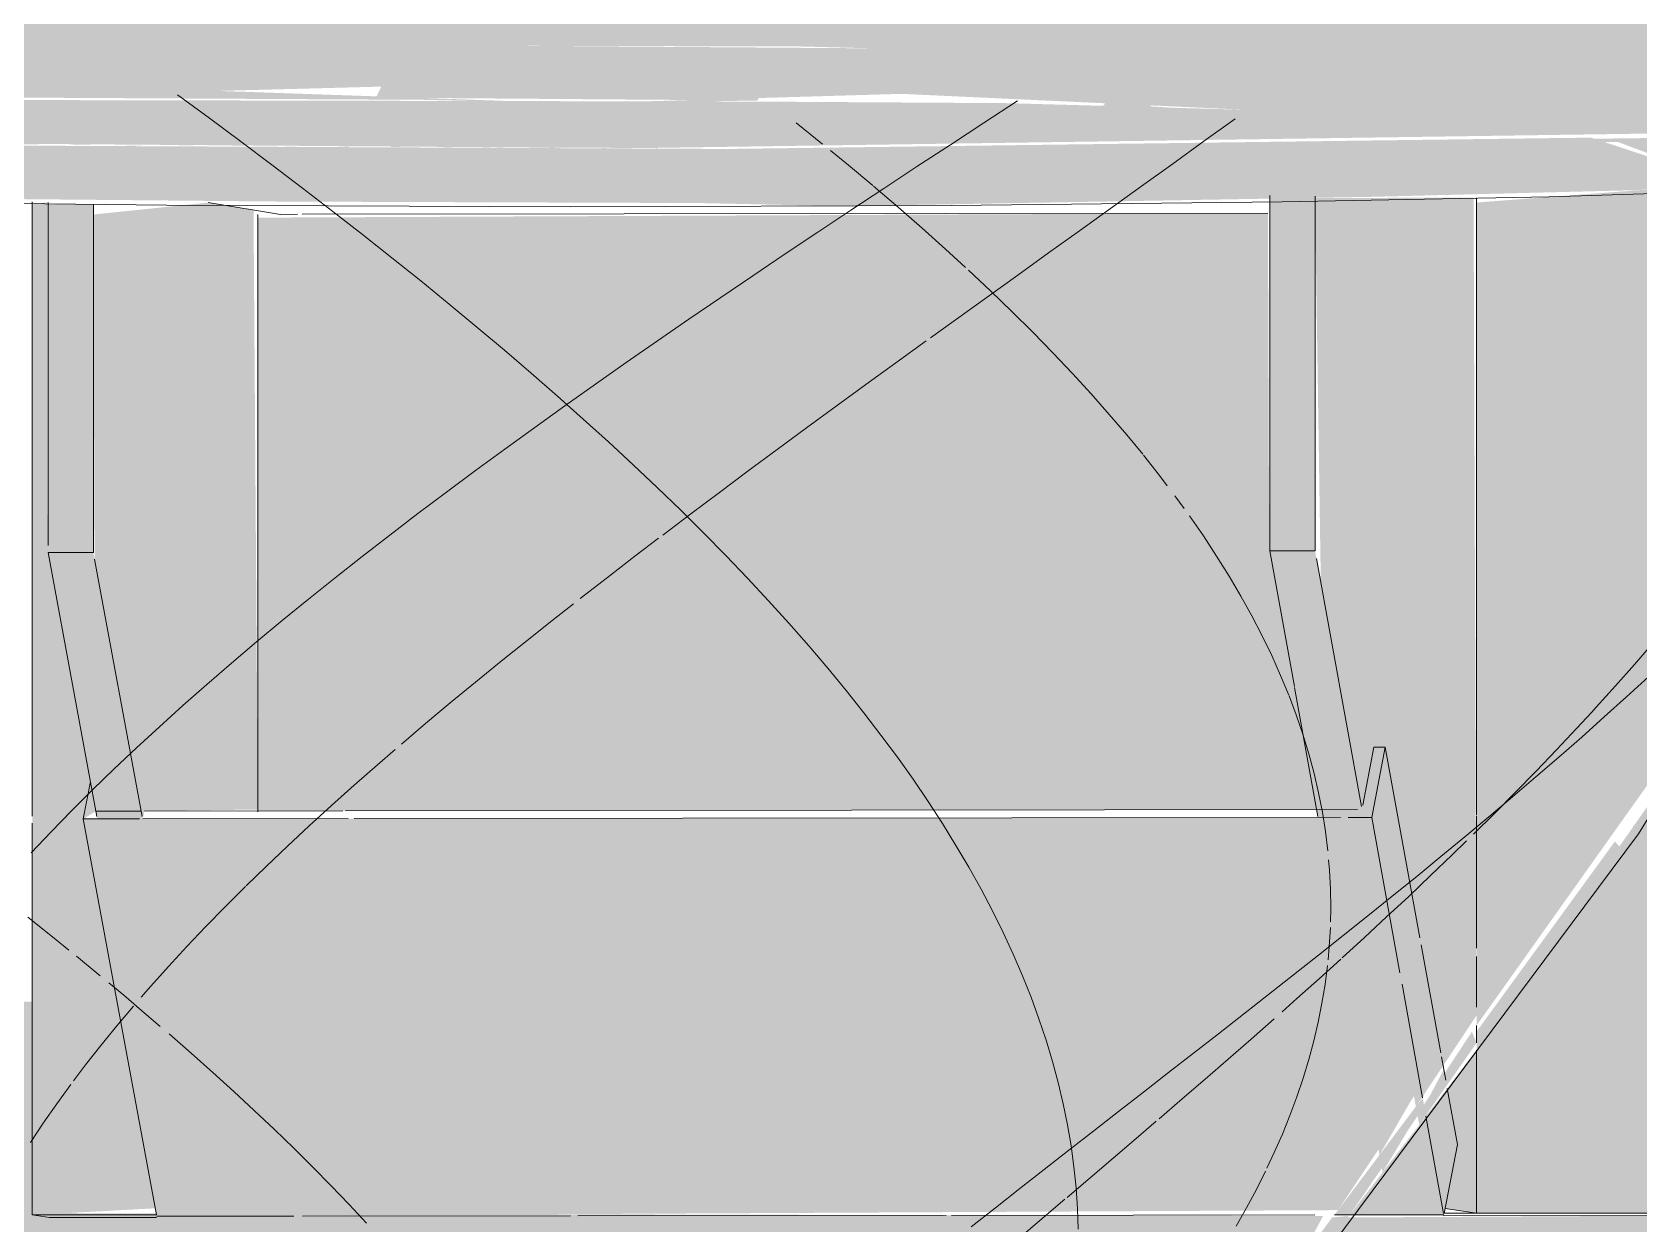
# Model space of a CAD drawing. Header units: inches. Extents: x 27328 to 121296, y -4075 to 4147.
# Drawn here: x 49625.25894 to 49625.26439, y 60.03345 to 60.03748 of the extents above; entities that cross this region are included whole.
import ezdxf

# ---------------------------------------------------------------- set-up
doc = ezdxf.new("R2010")
doc.units = ezdxf.units.IN
doc.header["$MEASUREMENT"] = 0
doc.layers.add('Q-SPCQ', color=91, linetype='Continuous', lineweight=9)

# ---------------------------------------------------------------- blocks, each defined once
blk = doc.blocks.new('FP_217-mezzanine - perspective')
at = {"layer": 'Q-SPCQ'}
for p, q in [((23035.6258496, 60.0371771), (23035.6259389, 60.0371052)), ((23035.6273374, 60.0371908), (23035.6272317, 60.0371145)), ((23035.6272317, 60.0371145), (23035.627126, 60.0370384)), ((23035.6259654, 60.0370835), (23035.6260263, 60.0370336)), ((23035.6260263, 60.0370336), (23035.6261091, 60.0369643)), ((23035.627126, 60.0370384), (23035.6270205, 60.0369625)), ((23035.6261118, 60.0369621), (23035.6261952, 60.0368909)), ((23035.6270205, 60.0369625), (23035.6269151, 60.0368869)), ((23035.6261952, 60.0368909), (23035.6262765, 60.0368198)), ((23035.6269151, 60.0368869), (23035.62681, 60.0368115)), ((23035.6262765, 60.0368198), (23035.6263558, 60.0367489)), ((23035.62681, 60.0368115), (23035.6267051, 60.0367363)), ((23035.6263558, 60.0367489), (23035.6264233, 60.0366871)), ((23035.6267051, 60.0367363), (23035.6266006, 60.0366614)), ((23035.6264329, 60.0366783), (23035.6265079, 60.0366078)), ((23035.6266006, 60.0366614), (23035.6264966, 60.0365866)), ((23035.6265079, 60.0366078), (23035.6265807, 60.0365375)), ((23035.6264966, 60.0365866), (23035.626393, 60.0365122)), ((23035.626393, 60.0365122), (23035.6263042, 60.0364482)), ((23035.6265807, 60.0365375), (23035.6266512, 60.0364674)), ((23035.6266512, 60.0364674), (23035.6267196, 60.0363975)), ((23035.62629, 60.0364379), (23035.6261875, 60.0363639)), ((23035.6267196, 60.0363975), (23035.6267856, 60.0363278)), ((23035.6261875, 60.0363639), (23035.6260858, 60.0362901)), ((23035.6260858, 60.0362901), (23035.6259847, 60.0362166)), ((23035.6267856, 60.0363278), (23035.6268494, 60.0362583)), ((23035.6268494, 60.0362583), (23035.6269108, 60.036189)), ((23035.6259847, 60.0362166), (23035.6258844, 60.0361433)), ((23035.6269108, 60.036189), (23035.6269699, 60.0361198)), ((23035.6258844, 60.0361433), (23035.625785, 60.0360702)), ((23035.6269699, 60.0361198), (23035.6270244, 60.0360537)), ((23035.625785, 60.0360702), (23035.6256864, 60.0359974)), ((23035.6270267, 60.0360509), (23035.6270811, 60.0359821)), ((23035.6256864, 60.0359974), (23035.6255888, 60.0359248)), ((23035.6270811, 60.0359821), (23035.6271074, 60.0359474)), ((23035.6255888, 60.0359248), (23035.6254922, 60.0358524)), ((23035.6271331, 60.0359135), (23035.6271647, 60.03587)), ((23035.6254922, 60.0358524), (23035.6253967, 60.0357802)), ((23035.6271827, 60.0358452), (23035.6272299, 60.035777)), ((23035.6253824, 60.0357694), (23035.6253022, 60.0357083)), ((23035.6272299, 60.035777), (23035.6272747, 60.0357089)), ((23035.6253022, 60.0357083), (23035.6252089, 60.0356366)), ((23035.6272747, 60.0357089), (23035.627317, 60.0356411)), ((23035.6252089, 60.0356366), (23035.6251168, 60.0355652)), ((23035.627317, 60.0356411), (23035.6273569, 60.0355734)), ((23035.6273569, 60.0355734), (23035.6273943, 60.035506)), ((23035.6250937, 60.0355471), (23035.625026, 60.035494)), ((23035.625026, 60.035494), (23035.6249365, 60.035423)), ((23035.6273943, 60.035506), (23035.6274292, 60.0354387)), ((23035.6249365, 60.035423), (23035.6248484, 60.0353522)), ((23035.6274292, 60.0354387), (23035.6274618, 60.0353716)), ((23035.6287546, 60.0354146), (23035.6286916, 60.0353416)), ((23035.6274618, 60.0353716), (23035.6274918, 60.0353046)), ((23035.6248484, 60.0353522), (23035.6247617, 60.0352817)), ((23035.6274918, 60.0353046), (23035.6275194, 60.0352379)), ((23035.6286916, 60.0353416), (23035.6286274, 60.0352689)), ((23035.6247617, 60.0352817), (23035.6246764, 60.0352114)), ((23035.6286274, 60.0352689), (23035.6285619, 60.0351964)), ((23035.6246764, 60.0352114), (23035.6245927, 60.0351413)), ((23035.6275205, 60.0352349), (23035.6275445, 60.0351713)), ((23035.6285619, 60.0351964), (23035.6285464, 60.0351797)), ((23035.6245927, 60.0351413), (23035.6245105, 60.0350715)), ((23035.6275445, 60.0351713), (23035.6275672, 60.0351049)), ((23035.6285464, 60.0351797), (23035.6284952, 60.0351242)), ((23035.6275672, 60.0351049), (23035.6275874, 60.0350387)), ((23035.6284952, 60.0351242), (23035.6284274, 60.0350522)), ((23035.6244895, 60.0350533), (23035.6244299, 60.0350018)), ((23035.6275874, 60.0350387), (23035.6276051, 60.0349726)), ((23035.6284274, 60.0350522), (23035.6283585, 60.0349805)), ((23035.6244299, 60.0350018), (23035.6243509, 60.0349325)), ((23035.6276051, 60.0349726), (23035.6276204, 60.0349067)), ((23035.6283585, 60.0349805), (23035.6282886, 60.0349091)), ((23035.6243509, 60.0349325), (23035.6242737, 60.0348633)), ((23035.6242737, 60.0348633), (23035.6241981, 60.0347944)), ((23035.6276204, 60.0349067), (23035.6276333, 60.034841)), ((23035.6282886, 60.0349091), (23035.6282178, 60.0348379)), ((23035.6276333, 60.034841), (23035.6276438, 60.0347755)), ((23035.6282178, 60.0348379), (23035.628146, 60.0347669)), ((23035.6241981, 60.0347944), (23035.6241243, 60.0347256)), ((23035.6276438, 60.0347755), (23035.6276519, 60.0347101)), ((23035.6241243, 60.0347256), (23035.6240524, 60.0346572)), ((23035.6281223, 60.0347438), (23035.6280734, 60.0346963)), ((23035.6240524, 60.0346572), (23035.6239845, 60.0345911)), ((23035.6276545, 60.0346796), (23035.6276575, 60.0346449)), ((23035.6280734, 60.0346963), (23035.6280001, 60.0346259)), ((23035.6276575, 60.0346449), (23035.6276608, 60.0345799)), ((23035.6280001, 60.0346259), (23035.627926, 60.0345557)), ((23035.6239822, 60.0345889), (23035.623914, 60.0345209)), ((23035.6276608, 60.0345799), (23035.6276618, 60.0345151)), ((23035.627926, 60.0345557), (23035.6278512, 60.0344858)), ((23035.6232437, 60.0344857), (23035.623327, 60.034419)), ((23035.623914, 60.0345209), (23035.6238476, 60.034453)), ((23035.6276618, 60.0345151), (23035.6276608, 60.034469)), ((23035.6278512, 60.0344858), (23035.6277758, 60.0344162)), ((23035.6238476, 60.034453), (23035.6237832, 60.0343854)), ((23035.6276604, 60.0344504), (23035.6276566, 60.0343859)), ((23035.623327, 60.034419), (23035.623383, 60.0343736)), ((23035.6237832, 60.0343854), (23035.6237208, 60.0343181)), ((23035.6276566, 60.0343859), (23035.6276525, 60.0343411)), ((23035.6277758, 60.0344162), (23035.6276999, 60.0343469)), ((23035.623409, 60.0343526), (23035.6234897, 60.0342864)), ((23035.6276957, 60.034343), (23035.6276235, 60.0342778)), ((23035.6276506, 60.0343215), (23035.6276423, 60.0342574)), ((23035.6237208, 60.0343181), (23035.6236604, 60.0342509)), ((23035.6276235, 60.0342778), (23035.6275466, 60.034209)), ((23035.6235188, 60.0342621), (23035.6235689, 60.0342204)), ((23035.6235689, 60.0342204), (23035.6236466, 60.0341547)), ((23035.6236604, 60.0342509), (23035.6236284, 60.0342143)), ((23035.6276423, 60.0342574), (23035.6276318, 60.0341934)), ((23035.623602, 60.034184), (23035.6235457, 60.0341173)), ((23035.6236466, 60.0341547), (23035.6236927, 60.0341151)), ((23035.6275466, 60.034209), (23035.6274969, 60.0341649)), ((23035.6276318, 60.0341934), (23035.627619, 60.0341295)), ((23035.6235457, 60.0341173), (23035.6234915, 60.0340508)), ((23035.6274694, 60.0341404), (23035.6273919, 60.0340722)), ((23035.627619, 60.0341295), (23035.6276041, 60.0340658)), ((23035.6234915, 60.0340508), (23035.6234394, 60.0339845)), ((23035.6237229, 60.0340893), (23035.6237975, 60.0340241)), ((23035.6273919, 60.0340722), (23035.6273141, 60.0340042)), ((23035.6276041, 60.0340658), (23035.627587, 60.0340023)), ((23035.6237975, 60.0340241), (23035.6238706, 60.0339591)), ((23035.6273141, 60.0340042), (23035.6272362, 60.0339364)), ((23035.627587, 60.0340023), (23035.6275677, 60.033939)), ((23035.6234394, 60.0339845), (23035.6233986, 60.0339306)), ((23035.6238706, 60.0339591), (23035.623942, 60.0338944)), ((23035.6275677, 60.033939), (23035.6275464, 60.0338758)), ((23035.6233894, 60.0339185), (23035.6233417, 60.0338527)), ((23035.623942, 60.0338944), (23035.6240117, 60.03383)), ((23035.6272362, 60.0339364), (23035.6271581, 60.033869)), ((23035.6233417, 60.0338527), (23035.6232961, 60.033787)), ((23035.6240117, 60.03383), (23035.6240797, 60.0337657)), ((23035.6271581, 60.033869), (23035.6270799, 60.0338018)), ((23035.6275464, 60.0338758), (23035.627523, 60.0338128)), ((23035.6232961, 60.033787), (23035.6232527, 60.0337216)), ((23035.6270702, 60.0337934), (23035.6270017, 60.0337348)), ((23035.627523, 60.0338128), (23035.6274976, 60.0337499)), ((23035.6240797, 60.0337657), (23035.624146, 60.0337018)), ((23035.6270017, 60.0337348), (23035.6269236, 60.0336682)), ((23035.6274976, 60.0337499), (23035.6274701, 60.0336872)), ((23035.624146, 60.0337018), (23035.6242104, 60.033638)), ((23035.6269236, 60.0336682), (23035.6268456, 60.0336018)), ((23035.6274701, 60.0336872), (23035.6274455, 60.0336348)), ((23035.6242104, 60.033638), (23035.6242729, 60.0335745)), ((23035.6274407, 60.0336247), (23035.6274095, 60.0335623)), ((23035.6242729, 60.0335745), (23035.6243336, 60.0335113)), ((23035.6268456, 60.0336018), (23035.6267678, 60.0335357)), ((23035.6274095, 60.0335623), (23035.6273763, 60.0335001)), ((23035.6243336, 60.0335113), (23035.6243923, 60.0334483)), ((23035.6267604, 60.0335295), (23035.6266902, 60.0334699)), ((23035.6266902, 60.0334699), (23035.6266129, 60.0334043)), ((23035.6273763, 60.0335001), (23035.6273413, 60.033438))]:
    blk.add_line(p, q, dxfattribs=at)
blk = doc.blocks.new('FP_219-mezzanine - perspective')
at = {"layer": 'Q-SPCQ'}
for p, q in [((23035.6299539, 60.0370066), (23035.6299329, 60.0369265)), ((23035.6300633, 60.0369978), (23035.6300242, 60.0369261)), ((23035.6299329, 60.0369265), (23035.6299096, 60.0368466)), ((23035.6300242, 60.0369261), (23035.6299828, 60.0368546)), ((23035.6299096, 60.0368466), (23035.6298839, 60.0367669)), ((23035.6299828, 60.0368546), (23035.6299391, 60.0367831)), ((23035.6299391, 60.0367831), (23035.6298933, 60.0367118)), ((23035.6298839, 60.0367669), (23035.629856, 60.0366874)), ((23035.629856, 60.0366874), (23035.6298258, 60.0366082)), ((23035.6298933, 60.0367118), (23035.6298453, 60.0366405)), ((23035.6298258, 60.0366082), (23035.6297933, 60.0365292)), ((23035.6298453, 60.0366405), (23035.6297951, 60.0365694)), ((23035.6297951, 60.0365694), (23035.629743, 60.0364984)), ((23035.629743, 60.0364984), (23035.6296887, 60.0364274)), ((23035.6297933, 60.0365292), (23035.6297586, 60.0364504)), ((23035.6297586, 60.0364504), (23035.6297218, 60.0363718)), ((23035.6296887, 60.0364274), (23035.6296326, 60.0363566)), ((23035.6296326, 60.0363566), (23035.6295745, 60.0362859)), ((23035.6297218, 60.0363718), (23035.6296829, 60.0362935)), ((23035.6296829, 60.0362935), (23035.6296419, 60.0362154)), ((23035.6296419, 60.0362154), (23035.6295989, 60.0361376))]:
    blk.add_line(p, q, dxfattribs=at)
blk.add_polyline3d([(23035.6276199, 60.0333128, 0), (23035.6287051, 60.0347681, 0), (23035.6296591, 60.0363108, 0), (23035.6301468, 60.0372359, 0)], dxfattribs=at)
blk = doc.blocks.new('FP_220-mezzanine - perspective')
at = {"layer": 'Q-SPCQ'}
for p, q in [((23035.6237519, 60.0372723), (23035.6238597, 60.0371931)), ((23035.6265998, 60.0372515), (23035.6264856, 60.0371772)), ((23035.6238597, 60.0371931), (23035.6239663, 60.0371139)), ((23035.6264856, 60.0371772), (23035.6263719, 60.037103)), ((23035.6239663, 60.0371139), (23035.6240715, 60.0370349)), ((23035.6263719, 60.037103), (23035.6262587, 60.0370288)), ((23035.6240715, 60.0370349), (23035.6241754, 60.0369559)), ((23035.6262587, 60.0370288), (23035.626146, 60.0369547)), ((23035.6241754, 60.0369559), (23035.6242778, 60.0368771)), ((23035.626146, 60.0369547), (23035.626034, 60.0368806)), ((23035.626034, 60.0368806), (23035.6259227, 60.0368067)), ((23035.6242778, 60.0368771), (23035.6243788, 60.0367984)), ((23035.6243788, 60.0367984), (23035.6244782, 60.0367198)), ((23035.6259227, 60.0368067), (23035.6258121, 60.0367328)), ((23035.6244782, 60.0367198), (23035.6245761, 60.0366414)), ((23035.6258121, 60.0367328), (23035.6257024, 60.0366589)), ((23035.6245761, 60.0366414), (23035.6246723, 60.036563)), ((23035.6257024, 60.0366589), (23035.6255935, 60.0365852)), ((23035.6246723, 60.036563), (23035.6247668, 60.0364848)), ((23035.6255935, 60.0365852), (23035.6254856, 60.0365115)), ((23035.6254856, 60.0365115), (23035.6253787, 60.036438)), ((23035.6247668, 60.0364848), (23035.6248597, 60.0364067)), ((23035.6248597, 60.0364067), (23035.6249507, 60.0363288)), ((23035.6253787, 60.036438), (23035.6252729, 60.0363645)), ((23035.6252729, 60.0363645), (23035.6251682, 60.0362911)), ((23035.6249507, 60.0363288), (23035.62504, 60.036251)), ((23035.6251682, 60.0362911), (23035.6250647, 60.0362178)), ((23035.62504, 60.036251), (23035.6251274, 60.0361733)), ((23035.6250647, 60.0362178), (23035.6249624, 60.0361446)), ((23035.6251274, 60.0361733), (23035.625213, 60.0360958)), ((23035.6249624, 60.0361446), (23035.6248614, 60.0360714)), ((23035.6248614, 60.0360714), (23035.6247618, 60.0359984)), ((23035.625213, 60.0360958), (23035.6252966, 60.0360184)), ((23035.6252966, 60.0360184), (23035.6253782, 60.0359412)), ((23035.6247618, 60.0359984), (23035.6246636, 60.0359255)), ((23035.6246636, 60.0359255), (23035.6245668, 60.0358527)), ((23035.6253782, 60.0359412), (23035.6254578, 60.0358641)), ((23035.6245668, 60.0358527), (23035.6244716, 60.0357799)), ((23035.6254578, 60.0358641), (23035.6255354, 60.0357872)), ((23035.6244716, 60.0357799), (23035.6243779, 60.0357073)), ((23035.6255354, 60.0357872), (23035.6256109, 60.0357104)), ((23035.6243779, 60.0357073), (23035.6242858, 60.0356348)), ((23035.6256109, 60.0357104), (23035.6256843, 60.0356338)), ((23035.6242858, 60.0356348), (23035.6241954, 60.0355624)), ((23035.6256843, 60.0356338), (23035.6257556, 60.0355574)), ((23035.6241954, 60.0355624), (23035.6241066, 60.0354902)), ((23035.6257556, 60.0355574), (23035.6258247, 60.0354811)), ((23035.6241066, 60.0354902), (23035.6240197, 60.035418)), ((23035.6258247, 60.0354811), (23035.6258916, 60.035405)), ((23035.6240197, 60.035418), (23035.6239345, 60.035346)), ((23035.6258916, 60.035405), (23035.6259562, 60.0353291)), ((23035.6239345, 60.035346), (23035.6238512, 60.0352741)), ((23035.6259562, 60.0353291), (23035.6260187, 60.0352534)), ((23035.6287388, 60.0352998), (23035.6286646, 60.0352317)), ((23035.6238512, 60.0352741), (23035.6237697, 60.0352023)), ((23035.6260187, 60.0352534), (23035.6260788, 60.0351779)), ((23035.6237697, 60.0352023), (23035.6236902, 60.0351307)), ((23035.6286646, 60.0352317), (23035.6285892, 60.0351637)), ((23035.6260788, 60.0351779), (23035.6261367, 60.0351025)), ((23035.6285892, 60.0351637), (23035.6285127, 60.0350957)), ((23035.6236902, 60.0351307), (23035.6236126, 60.0350591)), ((23035.6261367, 60.0351025), (23035.6261922, 60.0350273)), ((23035.6285127, 60.0350957), (23035.6284353, 60.0350279)), ((23035.6236126, 60.0350591), (23035.6235371, 60.0349878)), ((23035.6261922, 60.0350273), (23035.6262454, 60.0349523)), ((23035.6284353, 60.0350279), (23035.6283569, 60.0349602)), ((23035.6235371, 60.0349878), (23035.6234636, 60.0349165)), ((23035.6262454, 60.0349523), (23035.6262962, 60.0348775)), ((23035.6283569, 60.0349602), (23035.6282777, 60.0348926)), ((23035.6234636, 60.0349165), (23035.6233921, 60.0348454)), ((23035.6262962, 60.0348775), (23035.6263447, 60.034803)), ((23035.6282777, 60.0348926), (23035.6281976, 60.0348251)), ((23035.6233921, 60.0348454), (23035.6233228, 60.0347745)), ((23035.6281976, 60.0348251), (23035.6281167, 60.0347578)), ((23035.6233228, 60.0347745), (23035.6232555, 60.0347036)), ((23035.6263447, 60.034803), (23035.6263908, 60.0347286)), ((23035.6281167, 60.0347578), (23035.6280352, 60.0346905)), ((23035.6263908, 60.0347286), (23035.6264345, 60.0346544)), ((23035.6264345, 60.0346544), (23035.6264758, 60.0345804)), ((23035.6280352, 60.0346905), (23035.6279531, 60.0346233)), ((23035.6279531, 60.0346233), (23035.6278704, 60.0345563)), ((23035.6264758, 60.0345804), (23035.6265146, 60.0345066)), ((23035.6278704, 60.0345563), (23035.6277872, 60.0344894)), ((23035.6265146, 60.0345066), (23035.6265511, 60.0344331)), ((23035.6277872, 60.0344894), (23035.6277036, 60.0344226)), ((23035.6265511, 60.0344331), (23035.6265851, 60.0343598)), ((23035.6277036, 60.0344226), (23035.6276196, 60.0343559)), ((23035.6265851, 60.0343598), (23035.6266166, 60.0342866)), ((23035.6276196, 60.0343559), (23035.6275353, 60.0342893)), ((23035.6266166, 60.0342866), (23035.6266457, 60.0342137)), ((23035.6275353, 60.0342893), (23035.6274508, 60.0342229)), ((23035.6266457, 60.0342137), (23035.6266724, 60.0341411)), ((23035.6274508, 60.0342229), (23035.6273661, 60.0341566)), ((23035.6273661, 60.0341566), (23035.6272813, 60.0340903)), ((23035.6266724, 60.0341411), (23035.6266966, 60.0340686)), ((23035.6266966, 60.0340686), (23035.6267184, 60.0339964)), ((23035.6272813, 60.0340903), (23035.6271965, 60.0340243)), ((23035.6267184, 60.0339964), (23035.6267377, 60.0339244)), ((23035.6271965, 60.0340243), (23035.6271117, 60.0339583)), ((23035.6271117, 60.0339583), (23035.627027, 60.0338925)), ((23035.6267377, 60.0339244), (23035.6267546, 60.0338527)), ((23035.627027, 60.0338925), (23035.6269424, 60.0338268)), ((23035.6267546, 60.0338527), (23035.6267691, 60.0337812)), ((23035.6267691, 60.0337812), (23035.6267811, 60.0337099)), ((23035.6269424, 60.0338268), (23035.6268581, 60.0337612)), ((23035.6268581, 60.0337612), (23035.6267741, 60.0336957)), ((23035.6267741, 60.0336957), (23035.6266904, 60.0336304)), ((23035.6267811, 60.0337099), (23035.6267907, 60.0336389)), ((23035.6266904, 60.0336304), (23035.6266072, 60.0335652)), ((23035.6267907, 60.0336389), (23035.6267979, 60.0335681)), ((23035.6266072, 60.0335652), (23035.6265244, 60.0335002)), ((23035.6267979, 60.0335681), (23035.6268028, 60.0334976)), ((23035.6265244, 60.0335002), (23035.6264422, 60.0334353)), ((23035.6268028, 60.0334976), (23035.6268052, 60.0334274))]:
    blk.add_line(p, q, dxfattribs=at)

msp = doc.modelspace()

# ---------------------------------------------------------------- hatches: boundary and pattern name
at = {"layer": 'Q-SPCQ', "lineweight": 5}
h = msp.add_hatch(color=256, dxfattribs=at)
h.paths.add_polyline_path([(49625.2397378, 60.0332528), (49625.2567044, 60.0333021), (49625.2564242, 60.0336672), (49625.2560117, 60.0341956), (49625.2406545, 60.0341776), (49625.2406545, 60.0581943), (49625.2610073, 60.0582349), (49625.2608888, 60.0591591), (49625.2397378, 60.0591162), (49625.2397378, 60.0369503)], flags=0)
h.paths.add_polyline_path([(49625.2632587, 60.0332797), (49625.2838038, 60.0333031), (49625.2838038, 60.0592056), (49625.2610461, 60.0591594), (49625.2611644, 60.0582353), (49625.2828844, 60.0582786), (49625.2828844, 60.0342271), (49625.2645085, 60.0342056), (49625.2645085, 60.0334737), (49625.2634012, 60.0334674), (49625.2632646, 60.0332881)], flags=0)
for points in [[(49625.2659227, 60.0372723), (49625.2658969, 60.0373693), (49625.2658263, 60.0374403), (49625.2651304, 60.037521), (49625.262017, 60.0376176), (49625.2609073, 60.0376016), (49625.2595131, 60.0376398), (49625.2576881, 60.0376169), (49625.2565963, 60.0376056), (49625.2555041, 60.0375834), (49625.2552227, 60.0375848), (49625.2540349, 60.0374567), (49625.2539395, 60.0372986), (49625.2541326, 60.0373385), (49625.2555044, 60.0374085), (49625.2576882, 60.0374454), (49625.2615457, 60.0374359), (49625.2648528, 60.0373522), (49625.2655275, 60.0373135)], [(49625.2542547, 60.0370775), (49625.2542085, 60.0371265), (49625.255225, 60.0372208), (49625.2563199, 60.0372357), (49625.25632, 60.0372829), (49625.2564892, 60.0372804), (49625.2564891, 60.0372459), (49625.2571265, 60.0372615), (49625.2574161, 60.0372646), (49625.2574163, 60.0374076), (49625.2575705, 60.0374381), (49625.2576259, 60.0374229), (49625.2576258, 60.0372606), (49625.2577106, 60.0372589), (49625.257626, 60.0374388), (49625.2588818, 60.0374424), (49625.258882, 60.0372671), (49625.2601254, 60.0372999), (49625.2601094, 60.0372669), (49625.260194, 60.0372639), (49625.260194, 60.0373014), (49625.260247, 60.0373026), (49625.2602626, 60.0372615), (49625.2614002, 60.0372528), (49625.2614238, 60.0372968), (49625.2655487, 60.0371062), (49625.2657798, 60.0370846), (49625.2658663, 60.037135), (49625.2659162, 60.0372221), (49625.2659227, 60.0372723), (49625.2648528, 60.0373522), (49625.2620531, 60.0374276), (49625.2588448, 60.0374511), (49625.2553793, 60.0374055), (49625.2541326, 60.0373385), (49625.2539395, 60.0372986), (49625.2540377, 60.037121), (49625.2541789, 60.0370927)], [(49625.261041, 60.0370921), (49625.2644332, 60.0371409), (49625.2645573, 60.0371725), (49625.2636062, 60.0372062), (49625.2622443, 60.0372438), (49625.261387, 60.0372492), (49625.2576782, 60.0372569), (49625.2564472, 60.0372371), (49625.2555592, 60.0371794), (49625.2582539, 60.0371107), (49625.2607275, 60.0370928)], [(49625.2589955, 60.0357211), (49625.2591489, 60.0357212), (49625.2591489, 60.0369017), (49625.2589955, 60.0369001), (49625.2589955, 60.0357445)], [(49625.2593185, 60.0348266), (49625.2593219, 60.0348447), (49625.2597066, 60.03485), (49625.259692, 60.0368818), (49625.2595379, 60.0369067), (49625.2591489, 60.0368664), (49625.2591532, 60.0356981), (49625.2593144, 60.0348266)], [(49625.2631377, 60.0357261), (49625.2632912, 60.0357263), (49625.2632912, 60.0369287), (49625.2631377, 60.0369225), (49625.2631377, 60.0357734)], [(49625.2636333, 60.033843), (49625.2638389, 60.0341518), (49625.2638288, 60.0369235), (49625.2632912, 60.0369225), (49625.2633109, 60.0356176), (49625.2636265, 60.0338803)], [(49625.259407, 60.0334982), (49625.2595601, 60.0334983), (49625.2591489, 60.0357212), (49625.2589955, 60.0357211), (49625.2593458, 60.0338286)], [(49625.2635098, 60.0336791), (49625.2636265, 60.0338803), (49625.2632912, 60.0357263), (49625.2631377, 60.0357261), (49625.2635044, 60.0337088)], [(49625.2636561, 60.0338734), (49625.26372, 60.0340123), (49625.2635296, 60.0350616), (49625.2634999, 60.034734), (49625.2636491, 60.033912)], [(49625.2591143, 60.0348179), (49625.2591578, 60.0348445), (49625.2591391, 60.0349445), (49625.2591159, 60.0348266)], [(49625.2638389, 60.0334816), (49625.2644512, 60.0334823), (49625.2644512, 60.0349072), (49625.2638389, 60.034035), (49625.2638389, 60.0337964)], [(49625.2593635, 60.0334716), (49625.2633693, 60.0334924), (49625.2636491, 60.033912), (49625.2634837, 60.0348232), (49625.2591143, 60.0348179), (49625.2593177, 60.0337193)], [(49625.2638389, 60.034035), (49625.2643274, 60.0347196), (49625.2643082, 60.034742), (49625.2638389, 60.0340972), (49625.2638389, 60.034059)], [(49625.2567961, 60.0332723), (49625.2632311, 60.0333083), (49625.2633184, 60.0334723), (49625.2589412, 60.0334824), (49625.2589412, 60.0341991), (49625.2561, 60.0341688), (49625.2567774, 60.0333021)], [(49625.2636445, 60.0337813), (49625.2638389, 60.034059), (49625.2638233, 60.0340972), (49625.2636382, 60.0338159)], [(49625.2638389, 60.0334816), (49625.2638389, 60.034035), (49625.2636445, 60.0337813), (49625.263695, 60.0335031), (49625.2638342, 60.0334823)], [(49625.2636675, 60.033811), (49625.2637346, 60.0339324), (49625.2637279, 60.0339693), (49625.2636615, 60.0338439)], [(49625.2637282, 60.0334766), (49625.263774, 60.0337151), (49625.2637395, 60.033905), (49625.2636675, 60.033811)], [(49625.2633572, 60.0334762), (49625.2634092, 60.0334763), (49625.2636615, 60.0338439), (49625.2636561, 60.0338734), (49625.263362, 60.0334827)], [(49625.2634092, 60.0334763), (49625.2637282, 60.0334766), (49625.2636675, 60.033811), (49625.2636189, 60.033748)], [(49625.2635205, 60.0336205), (49625.2636382, 60.0338159), (49625.2636189, 60.033824), (49625.2635124, 60.0336646)], [(49625.2635418, 60.0335029), (49625.263695, 60.0335031), (49625.2636188, 60.0337481), (49625.2635205, 60.0336205)]]:
    msp.add_hatch(color=256, dxfattribs=at).paths.add_polyline_path(points, flags=0)
h = msp.add_hatch(color=256, dxfattribs=at)
h.paths.add_polyline_path([(49625.2543787, 60.0371203), (49625.254363, 60.0371426), (49625.2543636, 60.0371211)], flags=0)
h.paths.add_polyline_path([(49625.2642339, 60.0371924), (49625.264234, 60.0372011), (49625.2641132, 60.0372002)], flags=0)
h.paths.add_polyline_path([(49625.2631524, 60.0372056), (49625.2627353, 60.0372328), (49625.2627187, 60.0372679), (49625.2625796, 60.0372429), (49625.2625679, 60.0372291), (49625.2631436, 60.0372059)], flags=0)
h.paths.add_polyline_path([(49625.2560669, 60.0372203), (49625.2564891, 60.0372459), (49625.2564638, 60.0372808), (49625.25632, 60.0372829), (49625.2563199, 60.0372357)], flags=0)
h.paths.add_polyline_path([(49625.2607844, 60.0372429), (49625.2619419, 60.0372769), (49625.2614238, 60.0372968), (49625.2614002, 60.0372528)], flags=0)
h.paths.add_polyline_path([(49625.2607844, 60.0372429), (49625.2602626, 60.0372615), (49625.260247, 60.0373026), (49625.260194, 60.0373014), (49625.260194, 60.0372639), (49625.2595283, 60.0372868), (49625.2588553, 60.0372662), (49625.258871, 60.037445), (49625.2576346, 60.0374205), (49625.2576881, 60.0372594), (49625.2576258, 60.0372606), (49625.2576237, 60.0374235), (49625.2575206, 60.0374374), (49625.2574163, 60.0374076), (49625.257416, 60.0372581), (49625.2589842, 60.0372622), (49625.2602649, 60.0372552), (49625.2607379, 60.037244)], flags=0)
at = {"layer": 'Q-SPCQ', "lineweight": 5, "transparency": 33554496}
h = msp.add_hatch(color=256, dxfattribs=at)
h.paths.add_polyline_path([(49625.2555821, 60.0348112), (49625.2556026, 60.03483), (49625.2550332, 60.0357348), (49625.254996, 60.0357034), (49625.2555717, 60.0348271)], flags=0)
h.paths.add_polyline_path([(49625.2645085, 60.0349947), (49625.2649688, 60.0357469), (49625.2649453, 60.0357469), (49625.2645085, 60.0350549)], flags=0)
h.paths.add_polyline_path([(49625.2544116, 60.0367742), (49625.2544116, 60.0368449), (49625.254257, 60.0370771), (49625.2542496, 60.0370718), (49625.2543159, 60.0369502)], flags=0)
h.paths.add_polyline_path([(49625.265636, 60.0369804), (49625.2656801, 60.0369858), (49625.2656703, 60.0370149), (49625.2656389, 60.0369858)], flags=0)
h.paths.add_polyline_path([(49625.2542833, 60.0370718), (49625.2542763, 60.0370987), (49625.2542763, 60.0370795)], flags=0)
h.paths.add_polyline_path([(49625.2657311, 60.0370783), (49625.2657139, 60.0370993), (49625.2657215, 60.0370785)], flags=0)
h.paths.add_polyline_path([(49625.2591313, 60.0372657), (49625.2591313, 60.0372683), (49625.2590801, 60.0372673)], flags=0)
at = {"layer": 'Q-SPCQ', "lineweight": 5}
h = msp.add_hatch(color=256, dxfattribs=at)
h.paths.add_polyline_path([(49625.2656328, 60.0369811), (49625.2656769, 60.0369864), (49625.2656671, 60.0370155), (49625.2656331, 60.0369816)], flags=0)
h.paths.add_polyline_path([(49625.2657279, 60.037079), (49625.2657108, 60.0370999), (49625.2657183, 60.0370792)], flags=0)
h.paths.add_polyline_path([(49625.259128, 60.0372663), (49625.259128, 60.0372689), (49625.2590768, 60.0372679)], flags=0)
h = msp.add_hatch(color=256, dxfattribs=at)
h.paths.add_polyline_path([(49625.2616898, 60.0368948), (49625.2634856, 60.0369264), (49625.2643927, 60.0369493), (49625.2646624, 60.0369832), (49625.2642271, 60.037127), (49625.2613014, 60.0370886), (49625.2584999, 60.0371018), (49625.2552947, 60.0371247), (49625.2551164, 60.0370592), (49625.2549423, 60.0371518), (49625.2550055, 60.0370601), (49625.2546761, 60.0370302), (49625.2551405, 60.0370052), (49625.2565577, 60.0369513), (49625.2574065, 60.0369405), (49625.2585995, 60.0369214), (49625.2597797, 60.0369104), (49625.2612036, 60.0369053), (49625.2614846, 60.0368992)], flags=0)
h.paths.add_polyline_path([(49625.2650524, 60.036984), (49625.2656604, 60.0370122), (49625.2656885, 60.0370758), (49625.2654797, 60.037035), (49625.2653829, 60.0370061), (49625.2654015, 60.0370649), (49625.2653025, 60.0370757), (49625.2650654, 60.0370256), (49625.2650526, 60.0369847)], flags=0)
h.paths.add_polyline_path([(49625.2546467, 60.037063), (49625.2544792, 60.0370988), (49625.2543567, 60.0371033), (49625.2543205, 60.0370695), (49625.254501, 60.0370659)], flags=0)
h = msp.add_hatch(color=256, dxfattribs=at)
h.paths.add_polyline_path([(49625.2646624, 60.0369832), (49625.2650526, 60.0369847), (49625.2650654, 60.0370256), (49625.265226, 60.0370702), (49625.2654015, 60.0370649), (49625.2653829, 60.0370061), (49625.2656938, 60.0370724), (49625.2656768, 60.0370135), (49625.2657195, 60.0370436), (49625.2657168, 60.0370848), (49625.2656789, 60.0371072), (49625.2655242, 60.0371104), (49625.2652581, 60.0371361), (49625.2623053, 60.0370988), (49625.262317, 60.0370936), (49625.2643191, 60.037112), (49625.2645859, 60.037012)], flags=0)
h.paths.add_polyline_path([(49625.2551164, 60.0370592), (49625.2555226, 60.037174), (49625.2580586, 60.037109), (49625.2613014, 60.0370886), (49625.2584999, 60.0371067), (49625.2552947, 60.0371922), (49625.2548156, 60.0371866), (49625.2543787, 60.0371203), (49625.25446, 60.0371277), (49625.254505, 60.0371212), (49625.2546467, 60.037063), (49625.2550055, 60.0370601), (49625.2550065, 60.0371177), (49625.2550712, 60.0370832)], flags=0)
h = msp.add_hatch(color=256, dxfattribs=at)
h.paths.add_polyline_path([(49625.2589415, 60.033476), (49625.2593578, 60.0334985), (49625.2591175, 60.0348449), (49625.2591372, 60.0349448), (49625.2589928, 60.0358524), (49625.2589928, 60.0369078), (49625.2589415, 60.0369007), (49625.2589415, 60.0335618)], flags=0)
h.paths.add_polyline_path([(49625.2638389, 60.0341181), (49625.2644512, 60.0349792), (49625.2644512, 60.0369535), (49625.2638389, 60.0369071), (49625.2638389, 60.0341518)], flags=0)
h.paths.add_polyline_path([(49625.2597066, 60.0348455), (49625.2632952, 60.03485), (49625.2631351, 60.0358885), (49625.2631314, 60.0368712), (49625.2597066, 60.0368558), (49625.2597066, 60.03485)], flags=0)
h = msp.add_hatch(color=256, dxfattribs=at)
h.paths.add_polyline_path([(49625.2567249, 60.0332722), (49625.2567774, 60.0333021), (49625.25667, 60.0334166), (49625.2560596, 60.0341957), (49625.2560364, 60.034164), (49625.2567044, 60.0333021)], flags=0)
h.paths.add_polyline_path([(49625.2632111, 60.0332796), (49625.2632786, 60.0333083), (49625.2634051, 60.0334724), (49625.2633493, 60.0334674), (49625.2632171, 60.0332881)], flags=0)

# ---------------------------------------------------------------- linework, layer by layer
at = {"layer": 'Q-SPCQ'}
for p, q in [((49625.2589415, 60.0369097), (49625.2589415, 60.034827)), ((49625.2589955, 60.0357445), (49625.2589955, 60.0369073)), ((49625.2591489, 60.0369017), (49625.2591489, 60.0357212)), ((49625.2595383, 60.0369066), (49625.2597831, 60.036867)), ((49625.2631377, 60.0357261), (49625.2631377, 60.0369304)), ((49625.2632912, 60.0369287), (49625.2632912, 60.0357263)), ((49625.2638389, 60.0348309), (49625.2638389, 60.0369234)), ((49625.2597066, 60.0348421), (49625.2597066, 60.0368669)), ((49625.2597831, 60.036867), (49625.2598416, 60.0368671)), ((49625.259857, 60.0368671), (49625.2631314, 60.0368712)), ((49625.2589955, 60.0357211), (49625.2591489, 60.0357212)), ((49625.2591611, 60.0348266), (49625.2589955, 60.0357211)), ((49625.2591532, 60.0356981), (49625.2593144, 60.0348266)), ((49625.2631377, 60.0357261), (49625.2632912, 60.0357263)), ((49625.2632213, 60.0352667), (49625.2631377, 60.0357261)), ((49625.2632958, 60.0357011), (49625.2634485, 60.0348602)), ((49625.2633012, 60.0348266), (49625.2632219, 60.0352632)), ((49625.2634912, 60.0350616), (49625.2634532, 60.0348642)), ((49625.2634837, 60.0348232), (49625.2635296, 60.0350616)), ((49625.2635296, 60.0350616), (49625.2634912, 60.0350616)), ((49625.2636469, 60.0344149), (49625.2635296, 60.0350616)), ((49625.2591391, 60.0349445), (49625.2591143, 60.0348179)), ((49625.2591143, 60.0348179), (49625.2593059, 60.0348182)), ((49625.2593627, 60.0334763), (49625.2591143, 60.0348179)), ((49625.2593111, 60.0348447), (49625.2591578, 60.0348445)), ((49625.259317, 60.0348182), (49625.2600128, 60.034819)), ((49625.259995, 60.0348455), (49625.259322, 60.0348447)), ((49625.2634355, 60.0348496), (49625.2600043, 60.0348455)), ((49625.2600337, 60.034819), (49625.263378, 60.034823)), ((49625.2634032, 60.0348231), (49625.2634837, 60.0348232)), ((49625.2635793, 60.0342967), (49625.2634837, 60.0348232)), ((49625.2638389, 60.0343801), (49625.2638389, 60.0348269)), ((49625.2589415, 60.0348039), (49625.2589415, 60.033476)), ((49625.2637177, 60.0340253), (49625.2636512, 60.0343914)), ((49625.2638389, 60.0341807), (49625.2638389, 60.0343522)), ((49625.2636561, 60.0338734), (49625.2635863, 60.0342581)), ((49625.2638389, 60.034059), (49625.2638389, 60.0341181)), ((49625.2637279, 60.0339693), (49625.26372, 60.0340123)), ((49625.2638389, 60.0334816), (49625.2638389, 60.034035)), ((49625.2637346, 60.0339324), (49625.2637279, 60.0339693)), ((49625.263774, 60.0337151), (49625.2637395, 60.033905)), ((49625.2637274, 60.0334813), (49625.2636675, 60.033811)), ((49625.263774, 60.0337151), (49625.2637291, 60.0334813)), ((49625.2593619, 60.0334765), (49625.2589415, 60.033476)), ((49625.2589415, 60.033476), (49625.2590003, 60.0334674)), ((49625.2590003, 60.0334674), (49625.2593625, 60.0334678)), ((49625.2598284, 60.0334722), (49625.2593635, 60.0334716)), ((49625.2607671, 60.0334732), (49625.2598578, 60.0334722)), ((49625.2620407, 60.0334747), (49625.260792, 60.0334733)), ((49625.2632907, 60.0334761), (49625.2620588, 60.0334747)), ((49625.2634092, 60.0334763), (49625.2633572, 60.0334762)), ((49625.2637282, 60.0334766), (49625.2634092, 60.0334763)), ((49625.2637272, 60.0334728), (49625.2645085, 60.0334737)), ((49625.2644512, 60.0334823), (49625.2637275, 60.0334815)), ((49625.2637275, 60.0334815), (49625.2638389, 60.0334816)), ((49625.263732, 60.0334976), (49625.2638389, 60.0334816))]:
    msp.add_line(p, q, dxfattribs=at)
msp.add_polyline3d([(49625.2656369, 60.0370073, 0), (49625.2652321, 60.0369694, 0), (49625.264762, 60.0369478, 0), (49625.2640846, 60.0369268, 0), (49625.2631796, 60.0369089, 0), (49625.2620575, 60.0368968, 0), (49625.2607679, 60.0368927, 0), (49625.2593975, 60.0368981, 0), (49625.258056, 60.0369131, 0), (49625.2568503, 60.0369361, 0), (49625.2563965, 60.036949, 0)], dxfattribs=at)

# ---------------------------------------------------------------- block references
for name in ['FP_220-mezzanine - perspective', 'FP_217-mezzanine - perspective', 'FP_219-mezzanine - perspective']:
    msp.add_blockref(name, (26589.6356829, 0), dxfattribs=at)

doc.saveas('drawing.dxf')
